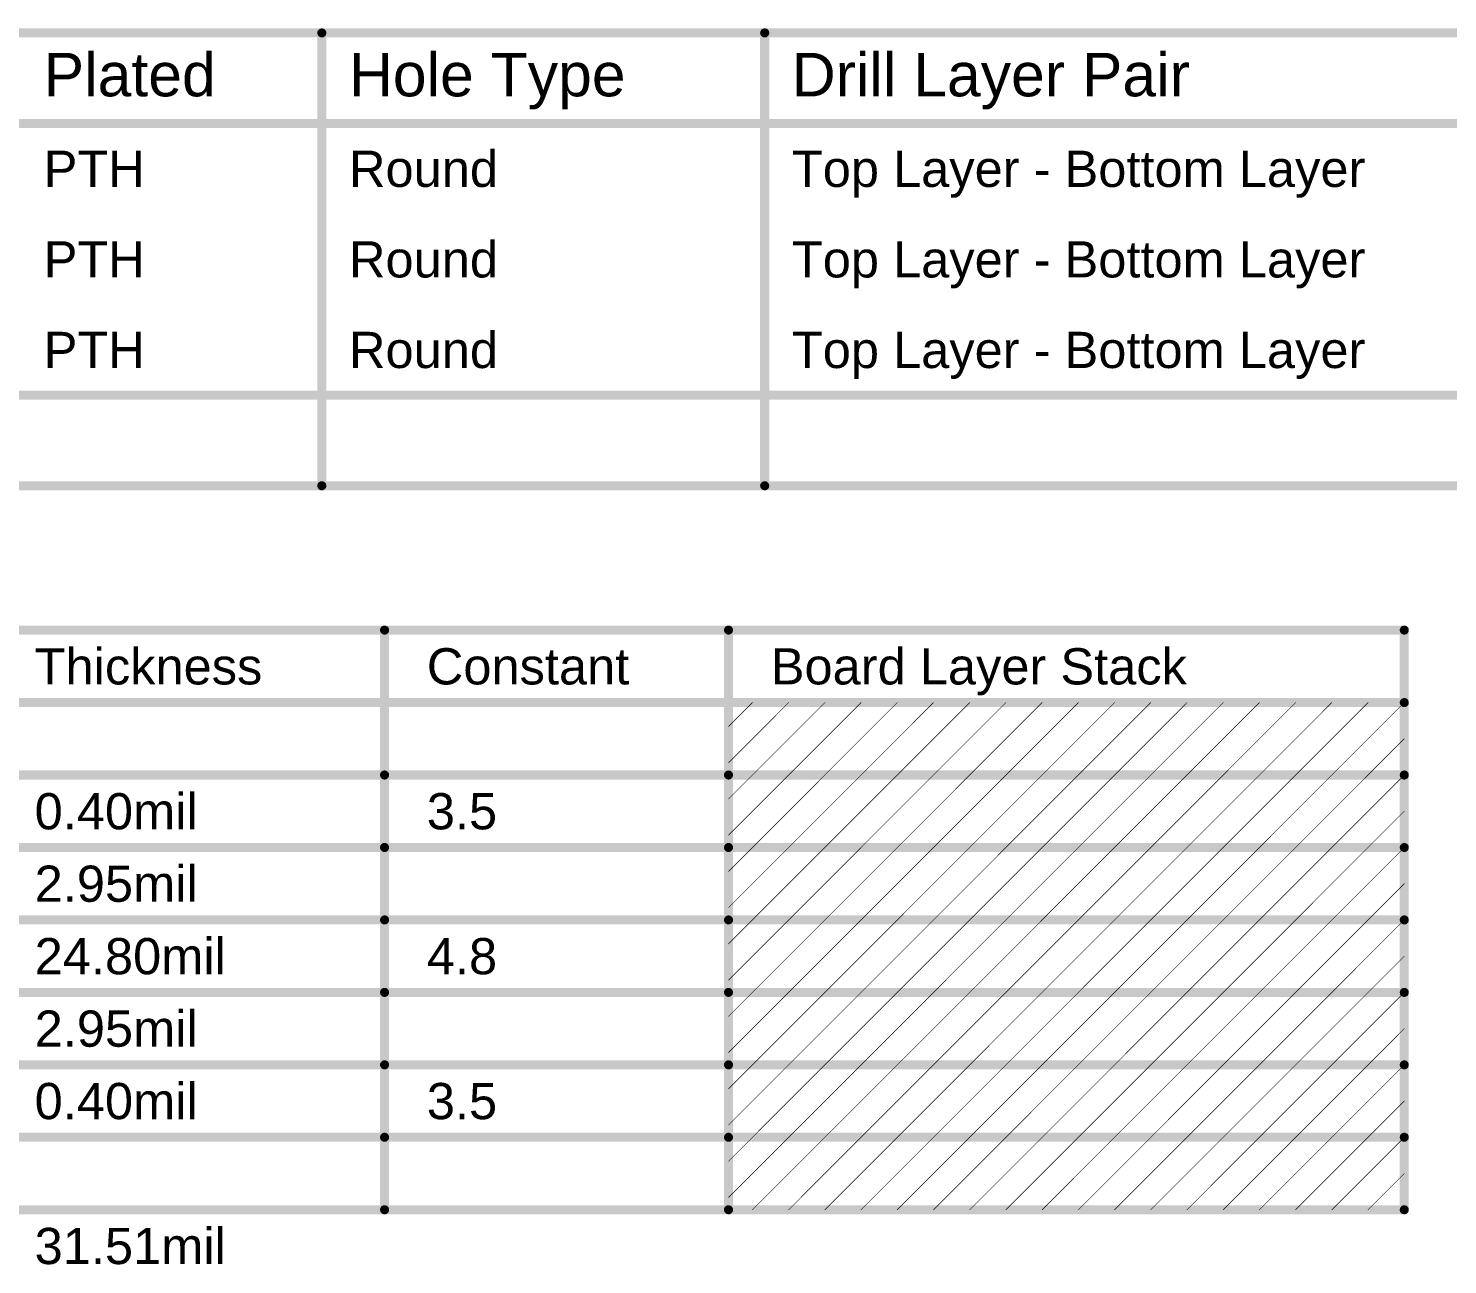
# Model space of a CAD drawing. Header units: inches. Extents: x -115 to 191, y -11 to 41.
# Drawn here: x 70 to 129.7, y -10.8 to 41.2 of the extents above; entities that cross this region are included whole.
import ezdxf

# ---------------------------------------------------------------- set-up
doc = ezdxf.new("R2010")
doc.units = ezdxf.units.IN
doc.layers.add('Drill Drawing', color=1, linetype='Continuous')
doc.layers.add('Fabrication', color=76, linetype='Continuous')
doc.styles.add('Arial', font='', dxfattribs={"height": 0.2})
doc.styles.get('Arial').set_extended_font_data('Arial')

msp = doc.modelspace()

# ---------------------------------------------------------------- linework, layer by layer
at = {"layer": 'Drill Drawing'}
for points in [[(12.591, 41.021, 0.381, 0.381, 0), (190.648, 41.021, 0.381, 0.381, 0)], [(82.347, 21.971, 0.381, 0.381, 0), (82.347, 41.021, 0.381, 0.381, 0)], [(100.985, 21.971, 0.381, 0.381, 0), (100.985, 41.021, 0.381, 0.381, 0)], [(12.591, 37.211, 0.381, 0.381, 0), (190.648, 37.211, 0.381, 0.381, 0)], [(12.591, 25.781, 0.381, 0.381, 0), (190.648, 25.781, 0.381, 0.381, 0)], [(12.591, 21.971, 0.381, 0.381, 0), (190.648, 21.971, 0.381, 0.381, 0)]]:
    msp.add_lwpolyline(points, format="xyseb", dxfattribs=at)
for points in [[(82.252, 41.021, 0.191, 0.191, 1), (82.442, 41.021, 0.191, 0.191, 1)], [(100.89, 41.021, 0.191, 0.191, 1), (101.081, 41.021, 0.191, 0.191, 1)], [(82.252, 21.971, 0.191, 0.191, 1), (82.442, 21.971, 0.191, 0.191, 1)], [(100.89, 21.971, 0.191, 0.191, 1), (101.081, 21.971, 0.191, 0.191, 1)]]:
    msp.add_lwpolyline(points, format="xyseb", close=True, dxfattribs=at)
at = {"layer": 'Fabrication'}
for points in [[(12.617, 15.9, 0.381, 0.381, 0), (127.903, 15.9, 0.381, 0.381, 0)], [(84.988, -8.484, 0.381, 0.381, 0), (84.988, 15.9, 0.381, 0.381, 0)], [(99.463, -8.484, 0.381, 0.381, 0), (99.463, 15.9, 0.381, 0.381, 0)], [(127.903, -8.484, 0.381, 0.381, 0), (127.903, 15.9, 0.381, 0.381, 0)], [(12.617, 12.852, 0.381, 0.381, 0), (127.903, 12.852, 0.381, 0.381, 0)], [(99.463, 10.32, 0.0254, 0.0254, 0), (101.995, 12.852, 0.0254, 0.0254, 0)], [(99.463, 11.844, 0.0254, 0.0254, 0), (100.471, 12.852, 0.0254, 0.0254, 0)], [(100.471, 9.804, 0.0254, 0.0254, 0), (103.519, 12.852, 0.0254, 0.0254, 0)], [(101.995, 9.804, 0.0254, 0.0254, 0), (105.043, 12.852, 0.0254, 0.0254, 0)], [(103.519, 9.804, 0.0254, 0.0254, 0), (106.567, 12.852, 0.0254, 0.0254, 0)], [(105.043, 9.804, 0.0254, 0.0254, 0), (108.091, 12.852, 0.0254, 0.0254, 0)], [(106.567, 9.804, 0.0254, 0.0254, 0), (109.615, 12.852, 0.0254, 0.0254, 0)], [(108.091, 9.804, 0.0254, 0.0254, 0), (111.139, 12.852, 0.0254, 0.0254, 0)], [(109.615, 9.804, 0.0254, 0.0254, 0), (112.663, 12.852, 0.0254, 0.0254, 0)], [(111.139, 9.804, 0.0254, 0.0254, 0), (114.187, 12.852, 0.0254, 0.0254, 0)], [(112.663, 9.804, 0.0254, 0.0254, 0), (115.711, 12.852, 0.0254, 0.0254, 0)], [(114.187, 9.804, 0.0254, 0.0254, 0), (117.235, 12.852, 0.0254, 0.0254, 0)], [(115.711, 9.804, 0.0254, 0.0254, 0), (118.759, 12.852, 0.0254, 0.0254, 0)], [(117.235, 9.804, 0.0254, 0.0254, 0), (120.283, 12.852, 0.0254, 0.0254, 0)], [(118.759, 9.804, 0.0254, 0.0254, 0), (121.807, 12.852, 0.0254, 0.0254, 0)], [(120.283, 9.804, 0.0254, 0.0254, 0), (123.331, 12.852, 0.0254, 0.0254, 0)], [(121.807, 9.804, 0.0254, 0.0254, 0), (124.855, 12.852, 0.0254, 0.0254, 0)], [(123.331, 9.804, 0.0254, 0.0254, 0), (126.379, 12.852, 0.0254, 0.0254, 0)], [(124.855, 9.804, 0.0254, 0.0254, 0), (127.903, 12.852, 0.0254, 0.0254, 0)], [(126.379, 9.804, 0.0254, 0.0254, 0), (127.903, 11.328, 0.0254, 0.0254, 0)], [(68.483, 9.804, 0.381, 0.381, 0), (84.988, 9.804, 0.381, 0.381, 0)], [(84.988, 9.804, 0.381, 0.381, 0), (99.463, 9.804, 0.381, 0.381, 0)], [(99.463, 9.804, 0.381, 0.381, 0), (127.903, 9.804, 0.381, 0.381, 0)], [(99.463, 7.272, 0.0254, 0.0254, 0), (101.995, 9.804, 0.0254, 0.0254, 0)], [(99.463, 8.796, 0.0254, 0.0254, 0), (100.471, 9.804, 0.0254, 0.0254, 0)], [(100.471, 6.756, 0.0254, 0.0254, 0), (103.519, 9.804, 0.0254, 0.0254, 0)], [(101.995, 6.756, 0.0254, 0.0254, 0), (105.043, 9.804, 0.0254, 0.0254, 0)], [(103.519, 6.756, 0.0254, 0.0254, 0), (106.567, 9.804, 0.0254, 0.0254, 0)], [(105.043, 6.756, 0.0254, 0.0254, 0), (108.091, 9.804, 0.0254, 0.0254, 0)], [(106.567, 6.756, 0.0254, 0.0254, 0), (109.615, 9.804, 0.0254, 0.0254, 0)], [(108.091, 6.756, 0.0254, 0.0254, 0), (111.139, 9.804, 0.0254, 0.0254, 0)], [(109.615, 6.756, 0.0254, 0.0254, 0), (112.663, 9.804, 0.0254, 0.0254, 0)], [(111.139, 6.756, 0.0254, 0.0254, 0), (114.187, 9.804, 0.0254, 0.0254, 0)], [(112.663, 6.756, 0.0254, 0.0254, 0), (115.711, 9.804, 0.0254, 0.0254, 0)], [(114.187, 6.756, 0.0254, 0.0254, 0), (117.235, 9.804, 0.0254, 0.0254, 0)], [(115.711, 6.756, 0.0254, 0.0254, 0), (118.759, 9.804, 0.0254, 0.0254, 0)], [(117.235, 6.756, 0.0254, 0.0254, 0), (120.283, 9.804, 0.0254, 0.0254, 0)], [(118.759, 6.756, 0.0254, 0.0254, 0), (121.807, 9.804, 0.0254, 0.0254, 0)], [(120.283, 6.756, 0.0254, 0.0254, 0), (123.331, 9.804, 0.0254, 0.0254, 0)], [(121.807, 6.756, 0.0254, 0.0254, 0), (124.855, 9.804, 0.0254, 0.0254, 0)], [(123.331, 6.756, 0.0254, 0.0254, 0), (126.379, 9.804, 0.0254, 0.0254, 0)], [(124.855, 6.756, 0.0254, 0.0254, 0), (127.903, 9.804, 0.0254, 0.0254, 0)], [(126.379, 6.756, 0.0254, 0.0254, 0), (127.903, 8.28, 0.0254, 0.0254, 0)], [(68.483, 6.756, 0.381, 0.381, 0), (84.988, 6.756, 0.381, 0.381, 0)], [(84.988, 6.756, 0.381, 0.381, 0), (99.463, 6.756, 0.381, 0.381, 0)], [(99.463, 6.756, 0.381, 0.381, 0), (127.903, 6.756, 0.381, 0.381, 0)], [(99.463, 4.224, 0.0254, 0.0254, 0), (101.995, 6.756, 0.0254, 0.0254, 0)], [(99.463, 5.748, 0.0254, 0.0254, 0), (100.471, 6.756, 0.0254, 0.0254, 0)], [(100.471, 3.708, 0.0254, 0.0254, 0), (103.519, 6.756, 0.0254, 0.0254, 0)], [(101.995, 3.708, 0.0254, 0.0254, 0), (105.043, 6.756, 0.0254, 0.0254, 0)], [(103.519, 3.708, 0.0254, 0.0254, 0), (106.567, 6.756, 0.0254, 0.0254, 0)], [(105.043, 3.708, 0.0254, 0.0254, 0), (108.091, 6.756, 0.0254, 0.0254, 0)], [(106.567, 3.708, 0.0254, 0.0254, 0), (109.615, 6.756, 0.0254, 0.0254, 0)], [(108.091, 3.708, 0.0254, 0.0254, 0), (111.139, 6.756, 0.0254, 0.0254, 0)], [(109.615, 3.708, 0.0254, 0.0254, 0), (112.663, 6.756, 0.0254, 0.0254, 0)], [(111.139, 3.708, 0.0254, 0.0254, 0), (114.187, 6.756, 0.0254, 0.0254, 0)], [(112.663, 3.708, 0.0254, 0.0254, 0), (115.711, 6.756, 0.0254, 0.0254, 0)], [(114.187, 3.708, 0.0254, 0.0254, 0), (117.235, 6.756, 0.0254, 0.0254, 0)], [(115.711, 3.708, 0.0254, 0.0254, 0), (118.759, 6.756, 0.0254, 0.0254, 0)], [(117.235, 3.708, 0.0254, 0.0254, 0), (120.283, 6.756, 0.0254, 0.0254, 0)], [(118.759, 3.708, 0.0254, 0.0254, 0), (121.807, 6.756, 0.0254, 0.0254, 0)], [(120.283, 3.708, 0.0254, 0.0254, 0), (123.331, 6.756, 0.0254, 0.0254, 0)], [(121.807, 3.708, 0.0254, 0.0254, 0), (124.855, 6.756, 0.0254, 0.0254, 0)], [(123.331, 3.708, 0.0254, 0.0254, 0), (126.379, 6.756, 0.0254, 0.0254, 0)], [(124.855, 3.708, 0.0254, 0.0254, 0), (127.903, 6.756, 0.0254, 0.0254, 0)], [(126.379, 3.708, 0.0254, 0.0254, 0), (127.903, 5.232, 0.0254, 0.0254, 0)], [(68.483, 3.708, 0.381, 0.381, 0), (84.988, 3.708, 0.381, 0.381, 0)], [(84.988, 3.708, 0.381, 0.381, 0), (99.463, 3.708, 0.381, 0.381, 0)], [(99.463, 3.708, 0.381, 0.381, 0), (127.903, 3.708, 0.381, 0.381, 0)], [(99.463, 1.176, 0.0254, 0.0254, 0), (101.995, 3.708, 0.0254, 0.0254, 0)], [(99.463, 2.7, 0.0254, 0.0254, 0), (100.471, 3.708, 0.0254, 0.0254, 0)], [(100.471, 0.66, 0.0254, 0.0254, 0), (103.519, 3.708, 0.0254, 0.0254, 0)], [(101.995, 0.66, 0.0254, 0.0254, 0), (105.043, 3.708, 0.0254, 0.0254, 0)], [(103.519, 0.66, 0.0254, 0.0254, 0), (106.567, 3.708, 0.0254, 0.0254, 0)], [(105.043, 0.66, 0.0254, 0.0254, 0), (108.091, 3.708, 0.0254, 0.0254, 0)], [(106.567, 0.66, 0.0254, 0.0254, 0), (109.615, 3.708, 0.0254, 0.0254, 0)], [(108.091, 0.66, 0.0254, 0.0254, 0), (111.139, 3.708, 0.0254, 0.0254, 0)], [(109.615, 0.66, 0.0254, 0.0254, 0), (112.663, 3.708, 0.0254, 0.0254, 0)], [(111.139, 0.66, 0.0254, 0.0254, 0), (114.187, 3.708, 0.0254, 0.0254, 0)], [(112.663, 0.66, 0.0254, 0.0254, 0), (115.711, 3.708, 0.0254, 0.0254, 0)], [(114.187, 0.66, 0.0254, 0.0254, 0), (117.235, 3.708, 0.0254, 0.0254, 0)], [(115.711, 0.66, 0.0254, 0.0254, 0), (118.759, 3.708, 0.0254, 0.0254, 0)], [(117.235, 0.66, 0.0254, 0.0254, 0), (120.283, 3.708, 0.0254, 0.0254, 0)], [(118.759, 0.66, 0.0254, 0.0254, 0), (121.807, 3.708, 0.0254, 0.0254, 0)], [(120.283, 0.66, 0.0254, 0.0254, 0), (123.331, 3.708, 0.0254, 0.0254, 0)], [(121.807, 0.66, 0.0254, 0.0254, 0), (124.855, 3.708, 0.0254, 0.0254, 0)], [(123.331, 0.66, 0.0254, 0.0254, 0), (126.379, 3.708, 0.0254, 0.0254, 0)], [(124.855, 0.66, 0.0254, 0.0254, 0), (127.903, 3.708, 0.0254, 0.0254, 0)], [(126.379, 0.66, 0.0254, 0.0254, 0), (127.903, 2.184, 0.0254, 0.0254, 0)], [(68.483, 0.66, 0.381, 0.381, 0), (84.988, 0.66, 0.381, 0.381, 0)], [(84.988, 0.66, 0.381, 0.381, 0), (99.463, 0.66, 0.381, 0.381, 0)], [(99.463, 0.66, 0.381, 0.381, 0), (127.903, 0.66, 0.381, 0.381, 0)], [(99.463, -1.872, 0.0254, 0.0254, 0), (101.995, 0.66, 0.0254, 0.0254, 0)], [(99.463, -0.348, 0.0254, 0.0254, 0), (100.471, 0.66, 0.0254, 0.0254, 0)], [(100.471, -2.388, 0.0254, 0.0254, 0), (103.519, 0.66, 0.0254, 0.0254, 0)], [(101.995, -2.388, 0.0254, 0.0254, 0), (105.043, 0.66, 0.0254, 0.0254, 0)], [(103.519, -2.388, 0.0254, 0.0254, 0), (106.567, 0.66, 0.0254, 0.0254, 0)], [(105.043, -2.388, 0.0254, 0.0254, 0), (108.091, 0.66, 0.0254, 0.0254, 0)], [(106.567, -2.388, 0.0254, 0.0254, 0), (109.615, 0.66, 0.0254, 0.0254, 0)], [(108.091, -2.388, 0.0254, 0.0254, 0), (111.139, 0.66, 0.0254, 0.0254, 0)], [(109.615, -2.388, 0.0254, 0.0254, 0), (112.663, 0.66, 0.0254, 0.0254, 0)], [(111.139, -2.388, 0.0254, 0.0254, 0), (114.187, 0.66, 0.0254, 0.0254, 0)], [(112.663, -2.388, 0.0254, 0.0254, 0), (115.711, 0.66, 0.0254, 0.0254, 0)], [(114.187, -2.388, 0.0254, 0.0254, 0), (117.235, 0.66, 0.0254, 0.0254, 0)], [(115.711, -2.388, 0.0254, 0.0254, 0), (118.759, 0.66, 0.0254, 0.0254, 0)], [(117.235, -2.388, 0.0254, 0.0254, 0), (120.283, 0.66, 0.0254, 0.0254, 0)], [(118.759, -2.388, 0.0254, 0.0254, 0), (121.807, 0.66, 0.0254, 0.0254, 0)], [(120.283, -2.388, 0.0254, 0.0254, 0), (123.331, 0.66, 0.0254, 0.0254, 0)], [(121.807, -2.388, 0.0254, 0.0254, 0), (124.855, 0.66, 0.0254, 0.0254, 0)], [(123.331, -2.388, 0.0254, 0.0254, 0), (126.379, 0.66, 0.0254, 0.0254, 0)], [(124.855, -2.388, 0.0254, 0.0254, 0), (127.903, 0.66, 0.0254, 0.0254, 0)], [(126.379, -2.388, 0.0254, 0.0254, 0), (127.903, -0.864, 0.0254, 0.0254, 0)], [(68.483, -2.388, 0.381, 0.381, 0), (84.988, -2.388, 0.381, 0.381, 0)], [(84.988, -2.388, 0.381, 0.381, 0), (99.463, -2.388, 0.381, 0.381, 0)], [(99.463, -2.388, 0.381, 0.381, 0), (127.903, -2.388, 0.381, 0.381, 0)], [(99.463, -4.92, 0.0254, 0.0254, 0), (101.995, -2.388, 0.0254, 0.0254, 0)], [(99.463, -3.396, 0.0254, 0.0254, 0), (100.471, -2.388, 0.0254, 0.0254, 0)], [(100.471, -5.436, 0.0254, 0.0254, 0), (103.519, -2.388, 0.0254, 0.0254, 0)], [(101.995, -5.436, 0.0254, 0.0254, 0), (105.043, -2.388, 0.0254, 0.0254, 0)], [(103.519, -5.436, 0.0254, 0.0254, 0), (106.567, -2.388, 0.0254, 0.0254, 0)], [(105.043, -5.436, 0.0254, 0.0254, 0), (108.091, -2.388, 0.0254, 0.0254, 0)], [(106.567, -5.436, 0.0254, 0.0254, 0), (109.615, -2.388, 0.0254, 0.0254, 0)], [(108.091, -5.436, 0.0254, 0.0254, 0), (111.139, -2.388, 0.0254, 0.0254, 0)], [(109.615, -5.436, 0.0254, 0.0254, 0), (112.663, -2.388, 0.0254, 0.0254, 0)], [(111.139, -5.436, 0.0254, 0.0254, 0), (114.187, -2.388, 0.0254, 0.0254, 0)], [(112.663, -5.436, 0.0254, 0.0254, 0), (115.711, -2.388, 0.0254, 0.0254, 0)], [(114.187, -5.436, 0.0254, 0.0254, 0), (117.235, -2.388, 0.0254, 0.0254, 0)], [(115.711, -5.436, 0.0254, 0.0254, 0), (118.759, -2.388, 0.0254, 0.0254, 0)], [(117.235, -5.436, 0.0254, 0.0254, 0), (120.283, -2.388, 0.0254, 0.0254, 0)], [(118.759, -5.436, 0.0254, 0.0254, 0), (121.807, -2.388, 0.0254, 0.0254, 0)], [(120.283, -5.436, 0.0254, 0.0254, 0), (123.331, -2.388, 0.0254, 0.0254, 0)], [(121.807, -5.436, 0.0254, 0.0254, 0), (124.855, -2.388, 0.0254, 0.0254, 0)], [(123.331, -5.436, 0.0254, 0.0254, 0), (126.379, -2.388, 0.0254, 0.0254, 0)], [(124.855, -5.436, 0.0254, 0.0254, 0), (127.903, -2.388, 0.0254, 0.0254, 0)], [(126.379, -5.436, 0.0254, 0.0254, 0), (127.903, -3.912, 0.0254, 0.0254, 0)], [(68.483, -5.436, 0.381, 0.381, 0), (84.988, -5.436, 0.381, 0.381, 0)], [(84.988, -5.436, 0.381, 0.381, 0), (99.463, -5.436, 0.381, 0.381, 0)], [(99.463, -5.436, 0.381, 0.381, 0), (127.903, -5.436, 0.381, 0.381, 0)], [(99.463, -7.968, 0.0254, 0.0254, 0), (101.995, -5.436, 0.0254, 0.0254, 0)], [(99.463, -6.444, 0.0254, 0.0254, 0), (100.471, -5.436, 0.0254, 0.0254, 0)], [(100.471, -8.484, 0.0254, 0.0254, 0), (103.519, -5.436, 0.0254, 0.0254, 0)], [(101.995, -8.484, 0.0254, 0.0254, 0), (105.043, -5.436, 0.0254, 0.0254, 0)], [(103.519, -8.484, 0.0254, 0.0254, 0), (106.567, -5.436, 0.0254, 0.0254, 0)], [(105.043, -8.484, 0.0254, 0.0254, 0), (108.091, -5.436, 0.0254, 0.0254, 0)], [(106.567, -8.484, 0.0254, 0.0254, 0), (109.615, -5.436, 0.0254, 0.0254, 0)], [(108.091, -8.484, 0.0254, 0.0254, 0), (111.139, -5.436, 0.0254, 0.0254, 0)], [(109.615, -8.484, 0.0254, 0.0254, 0), (112.663, -5.436, 0.0254, 0.0254, 0)], [(111.139, -8.484, 0.0254, 0.0254, 0), (114.187, -5.436, 0.0254, 0.0254, 0)], [(112.663, -8.484, 0.0254, 0.0254, 0), (115.711, -5.436, 0.0254, 0.0254, 0)], [(114.187, -8.484, 0.0254, 0.0254, 0), (117.235, -5.436, 0.0254, 0.0254, 0)], [(115.711, -8.484, 0.0254, 0.0254, 0), (118.759, -5.436, 0.0254, 0.0254, 0)], [(117.235, -8.484, 0.0254, 0.0254, 0), (120.283, -5.436, 0.0254, 0.0254, 0)], [(118.759, -8.484, 0.0254, 0.0254, 0), (121.807, -5.436, 0.0254, 0.0254, 0)], [(120.283, -8.484, 0.0254, 0.0254, 0), (123.331, -5.436, 0.0254, 0.0254, 0)], [(121.807, -8.484, 0.0254, 0.0254, 0), (124.855, -5.436, 0.0254, 0.0254, 0)], [(123.331, -8.484, 0.0254, 0.0254, 0), (126.379, -5.436, 0.0254, 0.0254, 0)], [(124.855, -8.484, 0.0254, 0.0254, 0), (127.903, -5.436, 0.0254, 0.0254, 0)], [(126.379, -8.484, 0.0254, 0.0254, 0), (127.903, -6.96, 0.0254, 0.0254, 0)], [(68.483, -8.484, 0.381, 0.381, 0), (84.988, -8.484, 0.381, 0.381, 0)], [(84.988, -8.484, 0.381, 0.381, 0), (99.463, -8.484, 0.381, 0.381, 0)], [(99.463, -8.484, 0.381, 0.381, 0), (127.903, -8.484, 0.381, 0.381, 0)]]:
    msp.add_lwpolyline(points, format="xyseb", dxfattribs=at)
for points in [[(84.893, 15.9, 0.191, 0.191, 1), (85.084, 15.9, 0.191, 0.191, 1)], [(99.368, 15.9, 0.191, 0.191, 1), (99.558, 15.9, 0.191, 0.191, 1)], [(127.808, 15.9, 0.191, 0.191, 1), (127.998, 15.9, 0.191, 0.191, 1)], [(127.808, 15.9, 0.191, 0.191, 1), (127.998, 15.9, 0.191, 0.191, 1)], [(100.464, 12.852, 0.0127, 0.0127, 1), (100.477, 12.852, 0.0127, 0.0127, 1)], [(101.988, 12.852, 0.0127, 0.0127, 1), (102.001, 12.852, 0.0127, 0.0127, 1)], [(103.512, 12.852, 0.0127, 0.0127, 1), (103.525, 12.852, 0.0127, 0.0127, 1)], [(105.036, 12.852, 0.0127, 0.0127, 1), (105.049, 12.852, 0.0127, 0.0127, 1)], [(106.56, 12.852, 0.0127, 0.0127, 1), (106.573, 12.852, 0.0127, 0.0127, 1)], [(108.084, 12.852, 0.0127, 0.0127, 1), (108.097, 12.852, 0.0127, 0.0127, 1)], [(109.608, 12.852, 0.0127, 0.0127, 1), (109.621, 12.852, 0.0127, 0.0127, 1)], [(111.132, 12.852, 0.0127, 0.0127, 1), (111.145, 12.852, 0.0127, 0.0127, 1)], [(112.656, 12.852, 0.0127, 0.0127, 1), (112.669, 12.852, 0.0127, 0.0127, 1)], [(114.18, 12.852, 0.0127, 0.0127, 1), (114.193, 12.852, 0.0127, 0.0127, 1)], [(115.704, 12.852, 0.0127, 0.0127, 1), (115.717, 12.852, 0.0127, 0.0127, 1)], [(117.228, 12.852, 0.0127, 0.0127, 1), (117.241, 12.852, 0.0127, 0.0127, 1)], [(118.752, 12.852, 0.0127, 0.0127, 1), (118.765, 12.852, 0.0127, 0.0127, 1)], [(120.276, 12.852, 0.0127, 0.0127, 1), (120.289, 12.852, 0.0127, 0.0127, 1)], [(121.8, 12.852, 0.0127, 0.0127, 1), (121.813, 12.852, 0.0127, 0.0127, 1)], [(123.324, 12.852, 0.0127, 0.0127, 1), (123.337, 12.852, 0.0127, 0.0127, 1)], [(124.848, 12.852, 0.0127, 0.0127, 1), (124.861, 12.852, 0.0127, 0.0127, 1)], [(126.372, 12.852, 0.0127, 0.0127, 1), (126.385, 12.852, 0.0127, 0.0127, 1)], [(127.808, 12.852, 0.191, 0.191, 1), (127.998, 12.852, 0.191, 0.191, 1)], [(127.896, 12.852, 0.0127, 0.0127, 1), (127.909, 12.852, 0.0127, 0.0127, 1)], [(99.457, 11.844, 0.0127, 0.0127, 1), (99.469, 11.844, 0.0127, 0.0127, 1)], [(127.896, 11.328, 0.0127, 0.0127, 1), (127.909, 11.328, 0.0127, 0.0127, 1)], [(99.457, 10.32, 0.0127, 0.0127, 1), (99.469, 10.32, 0.0127, 0.0127, 1)], [(84.893, 9.804, 0.191, 0.191, 1), (85.084, 9.804, 0.191, 0.191, 1)], [(84.893, 9.804, 0.191, 0.191, 1), (85.084, 9.804, 0.191, 0.191, 1)], [(99.368, 9.804, 0.191, 0.191, 1), (99.558, 9.804, 0.191, 0.191, 1)], [(99.368, 9.804, 0.191, 0.191, 1), (99.558, 9.804, 0.191, 0.191, 1)], [(100.464, 9.804, 0.0127, 0.0127, 1), (100.477, 9.804, 0.0127, 0.0127, 1)], [(100.464, 9.804, 0.0127, 0.0127, 1), (100.477, 9.804, 0.0127, 0.0127, 1)], [(101.988, 9.804, 0.0127, 0.0127, 1), (102.001, 9.804, 0.0127, 0.0127, 1)], [(101.988, 9.804, 0.0127, 0.0127, 1), (102.001, 9.804, 0.0127, 0.0127, 1)], [(103.512, 9.804, 0.0127, 0.0127, 1), (103.525, 9.804, 0.0127, 0.0127, 1)], [(103.512, 9.804, 0.0127, 0.0127, 1), (103.525, 9.804, 0.0127, 0.0127, 1)], [(105.036, 9.804, 0.0127, 0.0127, 1), (105.049, 9.804, 0.0127, 0.0127, 1)], [(105.036, 9.804, 0.0127, 0.0127, 1), (105.049, 9.804, 0.0127, 0.0127, 1)], [(106.56, 9.804, 0.0127, 0.0127, 1), (106.573, 9.804, 0.0127, 0.0127, 1)], [(106.56, 9.804, 0.0127, 0.0127, 1), (106.573, 9.804, 0.0127, 0.0127, 1)], [(108.084, 9.804, 0.0127, 0.0127, 1), (108.097, 9.804, 0.0127, 0.0127, 1)], [(108.084, 9.804, 0.0127, 0.0127, 1), (108.097, 9.804, 0.0127, 0.0127, 1)], [(109.608, 9.804, 0.0127, 0.0127, 1), (109.621, 9.804, 0.0127, 0.0127, 1)], [(109.608, 9.804, 0.0127, 0.0127, 1), (109.621, 9.804, 0.0127, 0.0127, 1)], [(111.132, 9.804, 0.0127, 0.0127, 1), (111.145, 9.804, 0.0127, 0.0127, 1)], [(111.132, 9.804, 0.0127, 0.0127, 1), (111.145, 9.804, 0.0127, 0.0127, 1)], [(112.656, 9.804, 0.0127, 0.0127, 1), (112.669, 9.804, 0.0127, 0.0127, 1)], [(112.656, 9.804, 0.0127, 0.0127, 1), (112.669, 9.804, 0.0127, 0.0127, 1)], [(114.18, 9.804, 0.0127, 0.0127, 1), (114.193, 9.804, 0.0127, 0.0127, 1)], [(114.18, 9.804, 0.0127, 0.0127, 1), (114.193, 9.804, 0.0127, 0.0127, 1)], [(115.704, 9.804, 0.0127, 0.0127, 1), (115.717, 9.804, 0.0127, 0.0127, 1)], [(115.704, 9.804, 0.0127, 0.0127, 1), (115.717, 9.804, 0.0127, 0.0127, 1)], [(117.228, 9.804, 0.0127, 0.0127, 1), (117.241, 9.804, 0.0127, 0.0127, 1)], [(117.228, 9.804, 0.0127, 0.0127, 1), (117.241, 9.804, 0.0127, 0.0127, 1)], [(118.752, 9.804, 0.0127, 0.0127, 1), (118.765, 9.804, 0.0127, 0.0127, 1)], [(118.752, 9.804, 0.0127, 0.0127, 1), (118.765, 9.804, 0.0127, 0.0127, 1)], [(120.276, 9.804, 0.0127, 0.0127, 1), (120.289, 9.804, 0.0127, 0.0127, 1)], [(120.276, 9.804, 0.0127, 0.0127, 1), (120.289, 9.804, 0.0127, 0.0127, 1)], [(121.8, 9.804, 0.0127, 0.0127, 1), (121.813, 9.804, 0.0127, 0.0127, 1)], [(121.8, 9.804, 0.0127, 0.0127, 1), (121.813, 9.804, 0.0127, 0.0127, 1)], [(123.324, 9.804, 0.0127, 0.0127, 1), (123.337, 9.804, 0.0127, 0.0127, 1)], [(123.324, 9.804, 0.0127, 0.0127, 1), (123.337, 9.804, 0.0127, 0.0127, 1)], [(124.848, 9.804, 0.0127, 0.0127, 1), (124.861, 9.804, 0.0127, 0.0127, 1)], [(124.848, 9.804, 0.0127, 0.0127, 1), (124.861, 9.804, 0.0127, 0.0127, 1)], [(126.372, 9.804, 0.0127, 0.0127, 1), (126.385, 9.804, 0.0127, 0.0127, 1)], [(126.372, 9.804, 0.0127, 0.0127, 1), (126.385, 9.804, 0.0127, 0.0127, 1)], [(127.808, 9.804, 0.191, 0.191, 1), (127.998, 9.804, 0.191, 0.191, 1)], [(127.896, 9.804, 0.0127, 0.0127, 1), (127.909, 9.804, 0.0127, 0.0127, 1)], [(99.457, 8.796, 0.0127, 0.0127, 1), (99.469, 8.796, 0.0127, 0.0127, 1)], [(127.896, 8.28, 0.0127, 0.0127, 1), (127.909, 8.28, 0.0127, 0.0127, 1)], [(99.457, 7.272, 0.0127, 0.0127, 1), (99.469, 7.272, 0.0127, 0.0127, 1)], [(84.893, 6.756, 0.191, 0.191, 1), (85.084, 6.756, 0.191, 0.191, 1)], [(84.893, 6.756, 0.191, 0.191, 1), (85.084, 6.756, 0.191, 0.191, 1)], [(99.368, 6.756, 0.191, 0.191, 1), (99.558, 6.756, 0.191, 0.191, 1)], [(99.368, 6.756, 0.191, 0.191, 1), (99.558, 6.756, 0.191, 0.191, 1)], [(100.464, 6.756, 0.0127, 0.0127, 1), (100.477, 6.756, 0.0127, 0.0127, 1)], [(100.464, 6.756, 0.0127, 0.0127, 1), (100.477, 6.756, 0.0127, 0.0127, 1)], [(101.988, 6.756, 0.0127, 0.0127, 1), (102.001, 6.756, 0.0127, 0.0127, 1)], [(101.988, 6.756, 0.0127, 0.0127, 1), (102.001, 6.756, 0.0127, 0.0127, 1)], [(103.512, 6.756, 0.0127, 0.0127, 1), (103.525, 6.756, 0.0127, 0.0127, 1)], [(103.512, 6.756, 0.0127, 0.0127, 1), (103.525, 6.756, 0.0127, 0.0127, 1)], [(105.036, 6.756, 0.0127, 0.0127, 1), (105.049, 6.756, 0.0127, 0.0127, 1)], [(105.036, 6.756, 0.0127, 0.0127, 1), (105.049, 6.756, 0.0127, 0.0127, 1)], [(106.56, 6.756, 0.0127, 0.0127, 1), (106.573, 6.756, 0.0127, 0.0127, 1)], [(106.56, 6.756, 0.0127, 0.0127, 1), (106.573, 6.756, 0.0127, 0.0127, 1)], [(108.084, 6.756, 0.0127, 0.0127, 1), (108.097, 6.756, 0.0127, 0.0127, 1)], [(108.084, 6.756, 0.0127, 0.0127, 1), (108.097, 6.756, 0.0127, 0.0127, 1)], [(109.608, 6.756, 0.0127, 0.0127, 1), (109.621, 6.756, 0.0127, 0.0127, 1)], [(109.608, 6.756, 0.0127, 0.0127, 1), (109.621, 6.756, 0.0127, 0.0127, 1)], [(111.132, 6.756, 0.0127, 0.0127, 1), (111.145, 6.756, 0.0127, 0.0127, 1)], [(111.132, 6.756, 0.0127, 0.0127, 1), (111.145, 6.756, 0.0127, 0.0127, 1)], [(112.656, 6.756, 0.0127, 0.0127, 1), (112.669, 6.756, 0.0127, 0.0127, 1)], [(112.656, 6.756, 0.0127, 0.0127, 1), (112.669, 6.756, 0.0127, 0.0127, 1)], [(114.18, 6.756, 0.0127, 0.0127, 1), (114.193, 6.756, 0.0127, 0.0127, 1)], [(114.18, 6.756, 0.0127, 0.0127, 1), (114.193, 6.756, 0.0127, 0.0127, 1)], [(115.704, 6.756, 0.0127, 0.0127, 1), (115.717, 6.756, 0.0127, 0.0127, 1)], [(115.704, 6.756, 0.0127, 0.0127, 1), (115.717, 6.756, 0.0127, 0.0127, 1)], [(117.228, 6.756, 0.0127, 0.0127, 1), (117.241, 6.756, 0.0127, 0.0127, 1)], [(117.228, 6.756, 0.0127, 0.0127, 1), (117.241, 6.756, 0.0127, 0.0127, 1)], [(118.752, 6.756, 0.0127, 0.0127, 1), (118.765, 6.756, 0.0127, 0.0127, 1)], [(118.752, 6.756, 0.0127, 0.0127, 1), (118.765, 6.756, 0.0127, 0.0127, 1)], [(120.276, 6.756, 0.0127, 0.0127, 1), (120.289, 6.756, 0.0127, 0.0127, 1)], [(120.276, 6.756, 0.0127, 0.0127, 1), (120.289, 6.756, 0.0127, 0.0127, 1)], [(121.8, 6.756, 0.0127, 0.0127, 1), (121.813, 6.756, 0.0127, 0.0127, 1)], [(121.8, 6.756, 0.0127, 0.0127, 1), (121.813, 6.756, 0.0127, 0.0127, 1)], [(123.324, 6.756, 0.0127, 0.0127, 1), (123.337, 6.756, 0.0127, 0.0127, 1)], [(123.324, 6.756, 0.0127, 0.0127, 1), (123.337, 6.756, 0.0127, 0.0127, 1)], [(124.848, 6.756, 0.0127, 0.0127, 1), (124.861, 6.756, 0.0127, 0.0127, 1)], [(124.848, 6.756, 0.0127, 0.0127, 1), (124.861, 6.756, 0.0127, 0.0127, 1)], [(126.372, 6.756, 0.0127, 0.0127, 1), (126.385, 6.756, 0.0127, 0.0127, 1)], [(126.372, 6.756, 0.0127, 0.0127, 1), (126.385, 6.756, 0.0127, 0.0127, 1)], [(127.808, 6.756, 0.191, 0.191, 1), (127.998, 6.756, 0.191, 0.191, 1)], [(127.896, 6.756, 0.0127, 0.0127, 1), (127.909, 6.756, 0.0127, 0.0127, 1)], [(99.457, 5.748, 0.0127, 0.0127, 1), (99.469, 5.748, 0.0127, 0.0127, 1)], [(127.896, 5.232, 0.0127, 0.0127, 1), (127.909, 5.232, 0.0127, 0.0127, 1)], [(99.457, 4.224, 0.0127, 0.0127, 1), (99.469, 4.224, 0.0127, 0.0127, 1)], [(84.893, 3.708, 0.191, 0.191, 1), (85.084, 3.708, 0.191, 0.191, 1)], [(84.893, 3.708, 0.191, 0.191, 1), (85.084, 3.708, 0.191, 0.191, 1)], [(99.368, 3.708, 0.191, 0.191, 1), (99.558, 3.708, 0.191, 0.191, 1)], [(99.368, 3.708, 0.191, 0.191, 1), (99.558, 3.708, 0.191, 0.191, 1)], [(100.464, 3.708, 0.0127, 0.0127, 1), (100.477, 3.708, 0.0127, 0.0127, 1)], [(100.464, 3.708, 0.0127, 0.0127, 1), (100.477, 3.708, 0.0127, 0.0127, 1)], [(101.988, 3.708, 0.0127, 0.0127, 1), (102.001, 3.708, 0.0127, 0.0127, 1)], [(101.988, 3.708, 0.0127, 0.0127, 1), (102.001, 3.708, 0.0127, 0.0127, 1)], [(103.512, 3.708, 0.0127, 0.0127, 1), (103.525, 3.708, 0.0127, 0.0127, 1)], [(103.512, 3.708, 0.0127, 0.0127, 1), (103.525, 3.708, 0.0127, 0.0127, 1)], [(105.036, 3.708, 0.0127, 0.0127, 1), (105.049, 3.708, 0.0127, 0.0127, 1)], [(105.036, 3.708, 0.0127, 0.0127, 1), (105.049, 3.708, 0.0127, 0.0127, 1)], [(106.56, 3.708, 0.0127, 0.0127, 1), (106.573, 3.708, 0.0127, 0.0127, 1)], [(106.56, 3.708, 0.0127, 0.0127, 1), (106.573, 3.708, 0.0127, 0.0127, 1)], [(108.084, 3.708, 0.0127, 0.0127, 1), (108.097, 3.708, 0.0127, 0.0127, 1)], [(108.084, 3.708, 0.0127, 0.0127, 1), (108.097, 3.708, 0.0127, 0.0127, 1)], [(109.608, 3.708, 0.0127, 0.0127, 1), (109.621, 3.708, 0.0127, 0.0127, 1)], [(109.608, 3.708, 0.0127, 0.0127, 1), (109.621, 3.708, 0.0127, 0.0127, 1)], [(111.132, 3.708, 0.0127, 0.0127, 1), (111.145, 3.708, 0.0127, 0.0127, 1)], [(111.132, 3.708, 0.0127, 0.0127, 1), (111.145, 3.708, 0.0127, 0.0127, 1)], [(112.656, 3.708, 0.0127, 0.0127, 1), (112.669, 3.708, 0.0127, 0.0127, 1)], [(112.656, 3.708, 0.0127, 0.0127, 1), (112.669, 3.708, 0.0127, 0.0127, 1)], [(114.18, 3.708, 0.0127, 0.0127, 1), (114.193, 3.708, 0.0127, 0.0127, 1)], [(114.18, 3.708, 0.0127, 0.0127, 1), (114.193, 3.708, 0.0127, 0.0127, 1)], [(115.704, 3.708, 0.0127, 0.0127, 1), (115.717, 3.708, 0.0127, 0.0127, 1)], [(115.704, 3.708, 0.0127, 0.0127, 1), (115.717, 3.708, 0.0127, 0.0127, 1)], [(117.228, 3.708, 0.0127, 0.0127, 1), (117.241, 3.708, 0.0127, 0.0127, 1)], [(117.228, 3.708, 0.0127, 0.0127, 1), (117.241, 3.708, 0.0127, 0.0127, 1)], [(118.752, 3.708, 0.0127, 0.0127, 1), (118.765, 3.708, 0.0127, 0.0127, 1)], [(118.752, 3.708, 0.0127, 0.0127, 1), (118.765, 3.708, 0.0127, 0.0127, 1)], [(120.276, 3.708, 0.0127, 0.0127, 1), (120.289, 3.708, 0.0127, 0.0127, 1)], [(120.276, 3.708, 0.0127, 0.0127, 1), (120.289, 3.708, 0.0127, 0.0127, 1)], [(121.8, 3.708, 0.0127, 0.0127, 1), (121.813, 3.708, 0.0127, 0.0127, 1)], [(121.8, 3.708, 0.0127, 0.0127, 1), (121.813, 3.708, 0.0127, 0.0127, 1)], [(123.324, 3.708, 0.0127, 0.0127, 1), (123.337, 3.708, 0.0127, 0.0127, 1)], [(123.324, 3.708, 0.0127, 0.0127, 1), (123.337, 3.708, 0.0127, 0.0127, 1)], [(124.848, 3.708, 0.0127, 0.0127, 1), (124.861, 3.708, 0.0127, 0.0127, 1)], [(124.848, 3.708, 0.0127, 0.0127, 1), (124.861, 3.708, 0.0127, 0.0127, 1)], [(126.372, 3.708, 0.0127, 0.0127, 1), (126.385, 3.708, 0.0127, 0.0127, 1)], [(126.372, 3.708, 0.0127, 0.0127, 1), (126.385, 3.708, 0.0127, 0.0127, 1)], [(127.808, 3.708, 0.191, 0.191, 1), (127.998, 3.708, 0.191, 0.191, 1)], [(127.896, 3.708, 0.0127, 0.0127, 1), (127.909, 3.708, 0.0127, 0.0127, 1)], [(99.457, 2.7, 0.0127, 0.0127, 1), (99.469, 2.7, 0.0127, 0.0127, 1)], [(127.896, 2.184, 0.0127, 0.0127, 1), (127.909, 2.184, 0.0127, 0.0127, 1)], [(84.893, 0.66, 0.191, 0.191, 1), (85.084, 0.66, 0.191, 0.191, 1)], [(84.893, 0.66, 0.191, 0.191, 1), (85.084, 0.66, 0.191, 0.191, 1)], [(99.368, 0.66, 0.191, 0.191, 1), (99.558, 0.66, 0.191, 0.191, 1)], [(99.368, 0.66, 0.191, 0.191, 1), (99.558, 0.66, 0.191, 0.191, 1)], [(99.457, 1.176, 0.0127, 0.0127, 1), (99.469, 1.176, 0.0127, 0.0127, 1)], [(100.464, 0.66, 0.0127, 0.0127, 1), (100.477, 0.66, 0.0127, 0.0127, 1)], [(100.464, 0.66, 0.0127, 0.0127, 1), (100.477, 0.66, 0.0127, 0.0127, 1)], [(101.988, 0.66, 0.0127, 0.0127, 1), (102.001, 0.66, 0.0127, 0.0127, 1)], [(101.988, 0.66, 0.0127, 0.0127, 1), (102.001, 0.66, 0.0127, 0.0127, 1)], [(103.512, 0.66, 0.0127, 0.0127, 1), (103.525, 0.66, 0.0127, 0.0127, 1)], [(103.512, 0.66, 0.0127, 0.0127, 1), (103.525, 0.66, 0.0127, 0.0127, 1)], [(105.036, 0.66, 0.0127, 0.0127, 1), (105.049, 0.66, 0.0127, 0.0127, 1)], [(105.036, 0.66, 0.0127, 0.0127, 1), (105.049, 0.66, 0.0127, 0.0127, 1)], [(106.56, 0.66, 0.0127, 0.0127, 1), (106.573, 0.66, 0.0127, 0.0127, 1)], [(106.56, 0.66, 0.0127, 0.0127, 1), (106.573, 0.66, 0.0127, 0.0127, 1)], [(108.084, 0.66, 0.0127, 0.0127, 1), (108.097, 0.66, 0.0127, 0.0127, 1)], [(108.084, 0.66, 0.0127, 0.0127, 1), (108.097, 0.66, 0.0127, 0.0127, 1)], [(109.608, 0.66, 0.0127, 0.0127, 1), (109.621, 0.66, 0.0127, 0.0127, 1)], [(109.608, 0.66, 0.0127, 0.0127, 1), (109.621, 0.66, 0.0127, 0.0127, 1)], [(111.132, 0.66, 0.0127, 0.0127, 1), (111.145, 0.66, 0.0127, 0.0127, 1)], [(111.132, 0.66, 0.0127, 0.0127, 1), (111.145, 0.66, 0.0127, 0.0127, 1)], [(112.656, 0.66, 0.0127, 0.0127, 1), (112.669, 0.66, 0.0127, 0.0127, 1)], [(112.656, 0.66, 0.0127, 0.0127, 1), (112.669, 0.66, 0.0127, 0.0127, 1)], [(114.18, 0.66, 0.0127, 0.0127, 1), (114.193, 0.66, 0.0127, 0.0127, 1)], [(114.18, 0.66, 0.0127, 0.0127, 1), (114.193, 0.66, 0.0127, 0.0127, 1)], [(115.704, 0.66, 0.0127, 0.0127, 1), (115.717, 0.66, 0.0127, 0.0127, 1)], [(115.704, 0.66, 0.0127, 0.0127, 1), (115.717, 0.66, 0.0127, 0.0127, 1)], [(117.228, 0.66, 0.0127, 0.0127, 1), (117.241, 0.66, 0.0127, 0.0127, 1)], [(117.228, 0.66, 0.0127, 0.0127, 1), (117.241, 0.66, 0.0127, 0.0127, 1)], [(118.752, 0.66, 0.0127, 0.0127, 1), (118.765, 0.66, 0.0127, 0.0127, 1)], [(118.752, 0.66, 0.0127, 0.0127, 1), (118.765, 0.66, 0.0127, 0.0127, 1)], [(120.276, 0.66, 0.0127, 0.0127, 1), (120.289, 0.66, 0.0127, 0.0127, 1)], [(120.276, 0.66, 0.0127, 0.0127, 1), (120.289, 0.66, 0.0127, 0.0127, 1)], [(121.8, 0.66, 0.0127, 0.0127, 1), (121.813, 0.66, 0.0127, 0.0127, 1)], [(121.8, 0.66, 0.0127, 0.0127, 1), (121.813, 0.66, 0.0127, 0.0127, 1)], [(123.324, 0.66, 0.0127, 0.0127, 1), (123.337, 0.66, 0.0127, 0.0127, 1)], [(123.324, 0.66, 0.0127, 0.0127, 1), (123.337, 0.66, 0.0127, 0.0127, 1)], [(124.848, 0.66, 0.0127, 0.0127, 1), (124.861, 0.66, 0.0127, 0.0127, 1)], [(124.848, 0.66, 0.0127, 0.0127, 1), (124.861, 0.66, 0.0127, 0.0127, 1)], [(126.372, 0.66, 0.0127, 0.0127, 1), (126.385, 0.66, 0.0127, 0.0127, 1)], [(126.372, 0.66, 0.0127, 0.0127, 1), (126.385, 0.66, 0.0127, 0.0127, 1)], [(127.808, 0.66, 0.191, 0.191, 1), (127.998, 0.66, 0.191, 0.191, 1)], [(127.896, 0.66, 0.0127, 0.0127, 1), (127.909, 0.66, 0.0127, 0.0127, 1)], [(99.457, -0.348, 0.0127, 0.0127, 1), (99.469, -0.348, 0.0127, 0.0127, 1)], [(127.896, -0.864, 0.0127, 0.0127, 1), (127.909, -0.864, 0.0127, 0.0127, 1)], [(84.893, -2.388, 0.191, 0.191, 1), (85.084, -2.388, 0.191, 0.191, 1)], [(84.893, -2.388, 0.191, 0.191, 1), (85.084, -2.388, 0.191, 0.191, 1)], [(99.368, -2.388, 0.191, 0.191, 1), (99.558, -2.388, 0.191, 0.191, 1)], [(99.368, -2.388, 0.191, 0.191, 1), (99.558, -2.388, 0.191, 0.191, 1)], [(99.457, -1.872, 0.0127, 0.0127, 1), (99.469, -1.872, 0.0127, 0.0127, 1)], [(100.464, -2.388, 0.0127, 0.0127, 1), (100.477, -2.388, 0.0127, 0.0127, 1)], [(100.464, -2.388, 0.0127, 0.0127, 1), (100.477, -2.388, 0.0127, 0.0127, 1)], [(101.988, -2.388, 0.0127, 0.0127, 1), (102.001, -2.388, 0.0127, 0.0127, 1)], [(101.988, -2.388, 0.0127, 0.0127, 1), (102.001, -2.388, 0.0127, 0.0127, 1)], [(103.512, -2.388, 0.0127, 0.0127, 1), (103.525, -2.388, 0.0127, 0.0127, 1)], [(103.512, -2.388, 0.0127, 0.0127, 1), (103.525, -2.388, 0.0127, 0.0127, 1)], [(105.036, -2.388, 0.0127, 0.0127, 1), (105.049, -2.388, 0.0127, 0.0127, 1)], [(105.036, -2.388, 0.0127, 0.0127, 1), (105.049, -2.388, 0.0127, 0.0127, 1)], [(106.56, -2.388, 0.0127, 0.0127, 1), (106.573, -2.388, 0.0127, 0.0127, 1)], [(106.56, -2.388, 0.0127, 0.0127, 1), (106.573, -2.388, 0.0127, 0.0127, 1)], [(108.084, -2.388, 0.0127, 0.0127, 1), (108.097, -2.388, 0.0127, 0.0127, 1)], [(108.084, -2.388, 0.0127, 0.0127, 1), (108.097, -2.388, 0.0127, 0.0127, 1)], [(109.608, -2.388, 0.0127, 0.0127, 1), (109.621, -2.388, 0.0127, 0.0127, 1)], [(109.608, -2.388, 0.0127, 0.0127, 1), (109.621, -2.388, 0.0127, 0.0127, 1)], [(111.132, -2.388, 0.0127, 0.0127, 1), (111.145, -2.388, 0.0127, 0.0127, 1)], [(111.132, -2.388, 0.0127, 0.0127, 1), (111.145, -2.388, 0.0127, 0.0127, 1)], [(112.656, -2.388, 0.0127, 0.0127, 1), (112.669, -2.388, 0.0127, 0.0127, 1)], [(112.656, -2.388, 0.0127, 0.0127, 1), (112.669, -2.388, 0.0127, 0.0127, 1)], [(114.18, -2.388, 0.0127, 0.0127, 1), (114.193, -2.388, 0.0127, 0.0127, 1)], [(114.18, -2.388, 0.0127, 0.0127, 1), (114.193, -2.388, 0.0127, 0.0127, 1)], [(115.704, -2.388, 0.0127, 0.0127, 1), (115.717, -2.388, 0.0127, 0.0127, 1)], [(115.704, -2.388, 0.0127, 0.0127, 1), (115.717, -2.388, 0.0127, 0.0127, 1)], [(117.228, -2.388, 0.0127, 0.0127, 1), (117.241, -2.388, 0.0127, 0.0127, 1)], [(117.228, -2.388, 0.0127, 0.0127, 1), (117.241, -2.388, 0.0127, 0.0127, 1)], [(118.752, -2.388, 0.0127, 0.0127, 1), (118.765, -2.388, 0.0127, 0.0127, 1)], [(118.752, -2.388, 0.0127, 0.0127, 1), (118.765, -2.388, 0.0127, 0.0127, 1)], [(120.276, -2.388, 0.0127, 0.0127, 1), (120.289, -2.388, 0.0127, 0.0127, 1)], [(120.276, -2.388, 0.0127, 0.0127, 1), (120.289, -2.388, 0.0127, 0.0127, 1)], [(121.8, -2.388, 0.0127, 0.0127, 1), (121.813, -2.388, 0.0127, 0.0127, 1)], [(121.8, -2.388, 0.0127, 0.0127, 1), (121.813, -2.388, 0.0127, 0.0127, 1)], [(123.324, -2.388, 0.0127, 0.0127, 1), (123.337, -2.388, 0.0127, 0.0127, 1)], [(123.324, -2.388, 0.0127, 0.0127, 1), (123.337, -2.388, 0.0127, 0.0127, 1)], [(124.848, -2.388, 0.0127, 0.0127, 1), (124.861, -2.388, 0.0127, 0.0127, 1)], [(124.848, -2.388, 0.0127, 0.0127, 1), (124.861, -2.388, 0.0127, 0.0127, 1)], [(126.372, -2.388, 0.0127, 0.0127, 1), (126.385, -2.388, 0.0127, 0.0127, 1)], [(126.372, -2.388, 0.0127, 0.0127, 1), (126.385, -2.388, 0.0127, 0.0127, 1)], [(127.808, -2.388, 0.191, 0.191, 1), (127.998, -2.388, 0.191, 0.191, 1)], [(127.896, -2.388, 0.0127, 0.0127, 1), (127.909, -2.388, 0.0127, 0.0127, 1)], [(99.457, -3.396, 0.0127, 0.0127, 1), (99.469, -3.396, 0.0127, 0.0127, 1)], [(127.896, -3.912, 0.0127, 0.0127, 1), (127.909, -3.912, 0.0127, 0.0127, 1)], [(84.893, -5.436, 0.191, 0.191, 1), (85.084, -5.436, 0.191, 0.191, 1)], [(84.893, -5.436, 0.191, 0.191, 1), (85.084, -5.436, 0.191, 0.191, 1)], [(99.368, -5.436, 0.191, 0.191, 1), (99.558, -5.436, 0.191, 0.191, 1)], [(99.368, -5.436, 0.191, 0.191, 1), (99.558, -5.436, 0.191, 0.191, 1)], [(99.457, -4.92, 0.0127, 0.0127, 1), (99.469, -4.92, 0.0127, 0.0127, 1)], [(127.808, -5.436, 0.191, 0.191, 1), (127.998, -5.436, 0.191, 0.191, 1)], [(100.464, -5.436, 0.0127, 0.0127, 1), (100.477, -5.436, 0.0127, 0.0127, 1)], [(100.464, -5.436, 0.0127, 0.0127, 1), (100.477, -5.436, 0.0127, 0.0127, 1)], [(101.988, -5.436, 0.0127, 0.0127, 1), (102.001, -5.436, 0.0127, 0.0127, 1)], [(101.988, -5.436, 0.0127, 0.0127, 1), (102.001, -5.436, 0.0127, 0.0127, 1)], [(103.512, -5.436, 0.0127, 0.0127, 1), (103.525, -5.436, 0.0127, 0.0127, 1)], [(103.512, -5.436, 0.0127, 0.0127, 1), (103.525, -5.436, 0.0127, 0.0127, 1)], [(105.036, -5.436, 0.0127, 0.0127, 1), (105.049, -5.436, 0.0127, 0.0127, 1)], [(105.036, -5.436, 0.0127, 0.0127, 1), (105.049, -5.436, 0.0127, 0.0127, 1)], [(106.56, -5.436, 0.0127, 0.0127, 1), (106.573, -5.436, 0.0127, 0.0127, 1)], [(106.56, -5.436, 0.0127, 0.0127, 1), (106.573, -5.436, 0.0127, 0.0127, 1)], [(108.084, -5.436, 0.0127, 0.0127, 1), (108.097, -5.436, 0.0127, 0.0127, 1)], [(108.084, -5.436, 0.0127, 0.0127, 1), (108.097, -5.436, 0.0127, 0.0127, 1)], [(109.608, -5.436, 0.0127, 0.0127, 1), (109.621, -5.436, 0.0127, 0.0127, 1)], [(109.608, -5.436, 0.0127, 0.0127, 1), (109.621, -5.436, 0.0127, 0.0127, 1)], [(111.132, -5.436, 0.0127, 0.0127, 1), (111.145, -5.436, 0.0127, 0.0127, 1)], [(111.132, -5.436, 0.0127, 0.0127, 1), (111.145, -5.436, 0.0127, 0.0127, 1)], [(112.656, -5.436, 0.0127, 0.0127, 1), (112.669, -5.436, 0.0127, 0.0127, 1)], [(112.656, -5.436, 0.0127, 0.0127, 1), (112.669, -5.436, 0.0127, 0.0127, 1)], [(114.18, -5.436, 0.0127, 0.0127, 1), (114.193, -5.436, 0.0127, 0.0127, 1)], [(114.18, -5.436, 0.0127, 0.0127, 1), (114.193, -5.436, 0.0127, 0.0127, 1)], [(115.704, -5.436, 0.0127, 0.0127, 1), (115.717, -5.436, 0.0127, 0.0127, 1)], [(115.704, -5.436, 0.0127, 0.0127, 1), (115.717, -5.436, 0.0127, 0.0127, 1)], [(117.228, -5.436, 0.0127, 0.0127, 1), (117.241, -5.436, 0.0127, 0.0127, 1)], [(117.228, -5.436, 0.0127, 0.0127, 1), (117.241, -5.436, 0.0127, 0.0127, 1)], [(118.752, -5.436, 0.0127, 0.0127, 1), (118.765, -5.436, 0.0127, 0.0127, 1)], [(118.752, -5.436, 0.0127, 0.0127, 1), (118.765, -5.436, 0.0127, 0.0127, 1)], [(120.276, -5.436, 0.0127, 0.0127, 1), (120.289, -5.436, 0.0127, 0.0127, 1)], [(120.276, -5.436, 0.0127, 0.0127, 1), (120.289, -5.436, 0.0127, 0.0127, 1)], [(121.8, -5.436, 0.0127, 0.0127, 1), (121.813, -5.436, 0.0127, 0.0127, 1)], [(121.8, -5.436, 0.0127, 0.0127, 1), (121.813, -5.436, 0.0127, 0.0127, 1)], [(123.324, -5.436, 0.0127, 0.0127, 1), (123.337, -5.436, 0.0127, 0.0127, 1)], [(123.324, -5.436, 0.0127, 0.0127, 1), (123.337, -5.436, 0.0127, 0.0127, 1)], [(124.848, -5.436, 0.0127, 0.0127, 1), (124.861, -5.436, 0.0127, 0.0127, 1)], [(124.848, -5.436, 0.0127, 0.0127, 1), (124.861, -5.436, 0.0127, 0.0127, 1)], [(126.372, -5.436, 0.0127, 0.0127, 1), (126.385, -5.436, 0.0127, 0.0127, 1)], [(126.372, -5.436, 0.0127, 0.0127, 1), (126.385, -5.436, 0.0127, 0.0127, 1)], [(127.896, -5.436, 0.0127, 0.0127, 1), (127.909, -5.436, 0.0127, 0.0127, 1)], [(99.457, -6.444, 0.0127, 0.0127, 1), (99.469, -6.444, 0.0127, 0.0127, 1)], [(127.896, -6.96, 0.0127, 0.0127, 1), (127.909, -6.96, 0.0127, 0.0127, 1)], [(84.893, -8.484, 0.191, 0.191, 1), (85.084, -8.484, 0.191, 0.191, 1)], [(84.893, -8.484, 0.191, 0.191, 1), (85.084, -8.484, 0.191, 0.191, 1)], [(84.893, -8.484, 0.191, 0.191, 1), (85.084, -8.484, 0.191, 0.191, 1)], [(99.368, -8.484, 0.191, 0.191, 1), (99.558, -8.484, 0.191, 0.191, 1)], [(99.368, -8.484, 0.191, 0.191, 1), (99.558, -8.484, 0.191, 0.191, 1)], [(99.368, -8.484, 0.191, 0.191, 1), (99.558, -8.484, 0.191, 0.191, 1)], [(99.457, -7.968, 0.0127, 0.0127, 1), (99.469, -7.968, 0.0127, 0.0127, 1)], [(127.808, -8.484, 0.191, 0.191, 1), (127.998, -8.484, 0.191, 0.191, 1)], [(127.808, -8.484, 0.191, 0.191, 1), (127.998, -8.484, 0.191, 0.191, 1)], [(100.464, -8.484, 0.0127, 0.0127, 1), (100.477, -8.484, 0.0127, 0.0127, 1)], [(101.988, -8.484, 0.0127, 0.0127, 1), (102.001, -8.484, 0.0127, 0.0127, 1)], [(103.512, -8.484, 0.0127, 0.0127, 1), (103.525, -8.484, 0.0127, 0.0127, 1)], [(105.036, -8.484, 0.0127, 0.0127, 1), (105.049, -8.484, 0.0127, 0.0127, 1)], [(106.56, -8.484, 0.0127, 0.0127, 1), (106.573, -8.484, 0.0127, 0.0127, 1)], [(108.084, -8.484, 0.0127, 0.0127, 1), (108.097, -8.484, 0.0127, 0.0127, 1)], [(109.608, -8.484, 0.0127, 0.0127, 1), (109.621, -8.484, 0.0127, 0.0127, 1)], [(111.132, -8.484, 0.0127, 0.0127, 1), (111.145, -8.484, 0.0127, 0.0127, 1)], [(112.656, -8.484, 0.0127, 0.0127, 1), (112.669, -8.484, 0.0127, 0.0127, 1)], [(114.18, -8.484, 0.0127, 0.0127, 1), (114.193, -8.484, 0.0127, 0.0127, 1)], [(115.704, -8.484, 0.0127, 0.0127, 1), (115.717, -8.484, 0.0127, 0.0127, 1)], [(117.228, -8.484, 0.0127, 0.0127, 1), (117.241, -8.484, 0.0127, 0.0127, 1)], [(118.752, -8.484, 0.0127, 0.0127, 1), (118.765, -8.484, 0.0127, 0.0127, 1)], [(120.276, -8.484, 0.0127, 0.0127, 1), (120.289, -8.484, 0.0127, 0.0127, 1)], [(121.8, -8.484, 0.0127, 0.0127, 1), (121.813, -8.484, 0.0127, 0.0127, 1)], [(123.324, -8.484, 0.0127, 0.0127, 1), (123.337, -8.484, 0.0127, 0.0127, 1)], [(124.848, -8.484, 0.0127, 0.0127, 1), (124.861, -8.484, 0.0127, 0.0127, 1)], [(126.372, -8.484, 0.0127, 0.0127, 1), (126.385, -8.484, 0.0127, 0.0127, 1)]]:
    msp.add_lwpolyline(points, format="xyseb", close=True, dxfattribs=at)

# ---------------------------------------------------------------- texts
at = {"layer": 'Drill Drawing', "style": 'Arial'}
for s, height, p in [('Plated', 1.8288, (70.641, 38.354)), ('Hole Type', 1.8288, (83.49, 38.354)), ('Drill Layer Pair', 1.8288, (102.128, 38.354)), ('PTH', 1.524, (70.641, 34.544)), ('Round', 1.524, (83.49, 34.544)), ('Top Layer - Bottom Layer', 1.524, (102.128, 34.544)), ('PTH', 1.524, (70.641, 30.734)), ('Round', 1.524, (83.49, 30.734)), ('Top Layer - Bottom Layer', 1.524, (102.128, 30.734)), ('PTH', 1.524, (70.641, 26.924)), ('Round', 1.524, (83.49, 26.924)), ('Top Layer - Bottom Layer', 1.524, (102.128, 26.924))]:
    msp.add_text(s, height=height, dxfattribs=at).set_placement(p)
at = {"layer": 'Fabrication', "style": 'Arial'}
for s, p in [('Thickness', (70.261, 13.614)), ('Constant', (86.766, 13.614)), ('Board Layer Stack', (101.241, 13.614)), ('0.40mil', (70.261, 7.518)), ('3.5', (86.766, 7.518)), ('2.95mil', (70.261, 4.47)), ('24.80mil', (70.261, 1.422)), ('4.8', (86.766, 1.422)), ('2.95mil', (70.261, -1.626)), ('0.40mil', (70.261, -4.674)), ('3.5', (86.766, -4.674)), ('31.51mil', (70.261, -10.77))]:
    msp.add_text(s, height=1.524, dxfattribs=at).set_placement(p)

doc.saveas('drawing.dxf')
